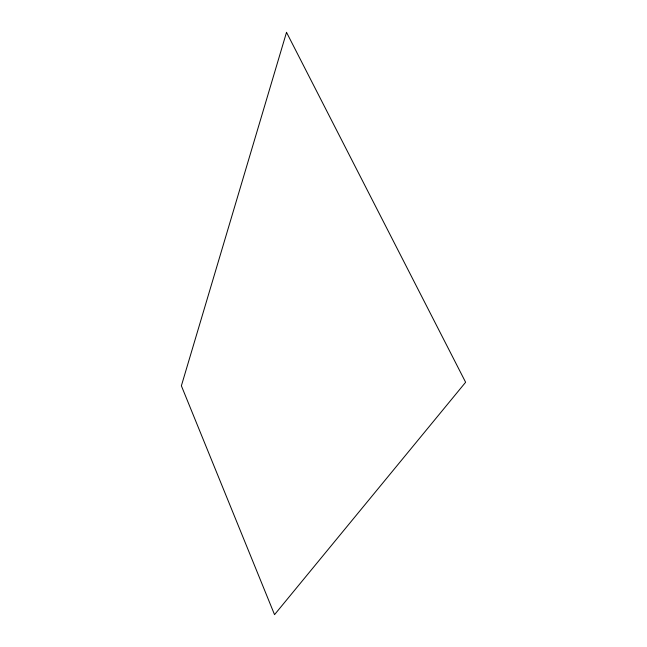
<?xml version="1.0" encoding="UTF-8"?>
<svg xmlns="http://www.w3.org/2000/svg" width="647" height="647" viewBox="0 0 647 647"><rect width="100%" height="100%" fill="white"/><g stroke="black" fill="none" stroke-linecap="round" stroke-linejoin="round"><path stroke-width="0.97" d="M286.516 32.35L181.378 385.806L274.538 614.65L465.622 382.264L286.516 32.35"/></g></svg>
